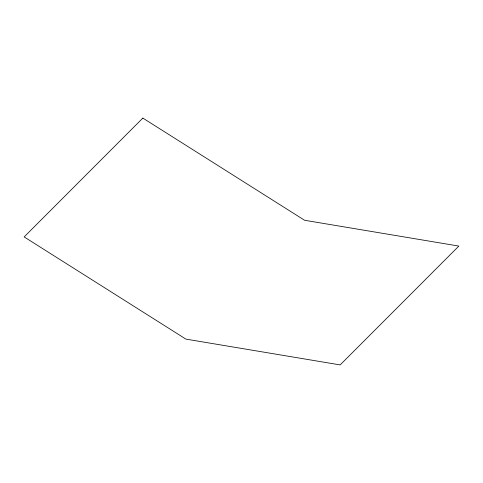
<?xml version="1.0" encoding="UTF-8"?>
<svg xmlns="http://www.w3.org/2000/svg" width="483" height="483" viewBox="0 0 483 483"><rect width="100%" height="100%" fill="white"/><g stroke="black" fill="none" stroke-linecap="round" stroke-linejoin="round"><path stroke-width="0.72" d="M142.841 118.087L24.15 236.924L185.901 339.114L340.159 364.913L458.85 246.076L304.592 220.272L142.841 118.087"/></g></svg>
